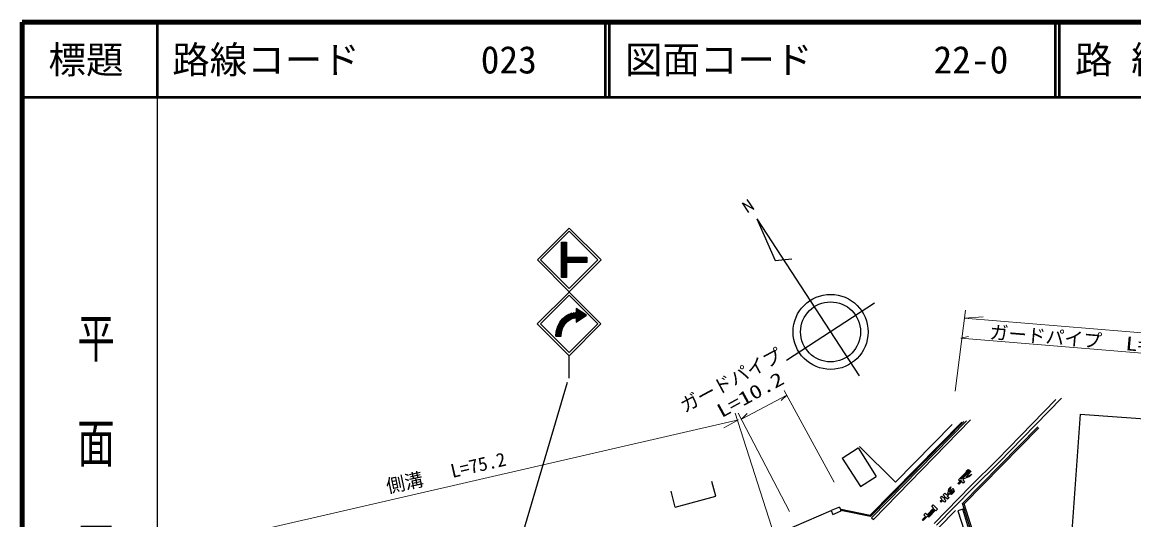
# Model space of a CAD drawing. Units: millimetres, scale not verified. Extents: x 40000 to 680000, y 20000 to 380000.
# Drawn here: x 40000 to 188219, y 313654 to 380000 of the extents above; entities that cross this region are included whole.
import ezdxf
from ezdxf.enums import TextEntityAlignment as Align

# ---------------------------------------------------------------- set-up
doc = ezdxf.new("R2010")
doc.units = ezdxf.units.MM
doc.header["$LTSCALE"] = 1000
for name, color, linetype, lineweight in [('M-BGD', 7, 'Continuous', 25), ('M-BMK-SRVR', 3, 'Continuous', 25), ('M-STR-HTXT', 7, 'Continuous', 13), ('M-STR-STRC', 7, 'Continuous', 25), ('M-TTL', 2, 'Continuous', 140), ('M-TTL-BAND', 7, 'Continuous', 25), ('M-TTL-LINE', 7, 'Continuous', 50)]:
    doc.layers.add(name, color=color, linetype=linetype, lineweight=lineweight)
doc.layers.add('M-TTL-TXT', color=7, linetype='Continuous')
doc.styles.add('@ＭＳ ゴシック', font='')
doc.styles.add('ＭＳ ゴシック', font='')
doc.styles.get('@ＭＳ ゴシック').set_extended_font_data('@MS Gothic')
doc.styles.get('ＭＳ ゴシック').set_extended_font_data('MS Gothic')

msp = doc.modelspace()

# ---------------------------------------------------------------- linework, layer by layer
at = {"layer": 'M-BGD'}
for p, q in [((173127, 324859), (177846, 329676)), ((173413, 324580), (178576, 329850)), ((181064, 327718), (179654, 308133)), ((181064, 327718), (196060, 326639)), ((153078, 314260), (165282, 326685)), ((165557, 326751), (153128, 314097)), ((153258, 313928), (165924, 326838)), ((166453, 326964), (153494, 313709)), ((163986, 326377), (156448, 318687)), ((165376, 315841), (175430, 326043)), ((165603, 315786), (175572, 325902)), ((169984, 321627), (173127, 324859)), ((149354, 321885), (151462, 323230)), ((151462, 323230), (153890, 319425)), ((151634, 323436), (156448, 318687)), ((170269, 321346), (173413, 324580)), ((149354, 321885), (151782, 318080)), ((166335, 320301), (165171, 319124)), ((165473, 319246), (166430, 320224)), ((165870, 320120), (166116, 320378)), ((166116, 320378), (166335, 320301)), ((166512, 318174), (169984, 321627)), ((166796, 317892), (170269, 321346)), ((132502, 316800), (131964, 318753)), ((132502, 316800), (131964, 318753)), ((151782, 318080), (153890, 319425)), ((164764, 318510), (165191, 318953)), ((164843, 318992), (165952, 320112)), ((164977, 318859), (164843, 318992)), ((165221, 318750), (164883, 318405)), ((165191, 318953), (164977, 318859)), ((165171, 319124), (165473, 319246)), ((165458, 318534), (165221, 318750)), ((165557, 319114), (165417, 318981)), ((165417, 318981), (165658, 318761)), ((165658, 318761), (165458, 318534)), ((166331, 319436), (165557, 319114)), ((166542, 320124), (165853, 319398)), ((165853, 319398), (166614, 319719)), ((165952, 320112), (165870, 320120)), ((166614, 319719), (166331, 319436)), ((127085, 315338), (126513, 317455)), ((161611, 313170), (166512, 318174)), ((161929, 312923), (166796, 317892)), ((162812, 316980), (163022, 317203)), ((163022, 317203), (163253, 316981)), ((163253, 316981), (163454, 317197)), ((163454, 317197), (163575, 317779)), ((163575, 317779), (163841, 318039)), ((163841, 318039), (163588, 317326)), ((163588, 317326), (164070, 317825)), ((163663, 317164), (164050, 317570)), ((164068, 317386), (163833, 317132)), ((164248, 317386), (163936, 317022)), ((164050, 317570), (164068, 317386)), ((164070, 317825), (164179, 317710)), ((164179, 317710), (164248, 317386)), ((164883, 318405), (164764, 318510)), ((127085, 315338), (132502, 316800)), ((162406, 316112), (162648, 316369)), ((162517, 316007), (162406, 316112)), ((162432, 316589), (162646, 316806)), ((162648, 316369), (162432, 316589)), ((162743, 316219), (162517, 316007)), ((162646, 316806), (162868, 316588)), ((162960, 315996), (162743, 316219)), ((163033, 316754), (162812, 316980)), ((162868, 316588), (163033, 316754)), ((163127, 316636), (162948, 316444)), ((162948, 316444), (163171, 316213)), ((163171, 316213), (162960, 315996)), ((163360, 316392), (163127, 316636)), ((163539, 317046), (163329, 316822)), ((163329, 316822), (163587, 316635)), ((163587, 316635), (163360, 316392)), ((163936, 317022), (163539, 317046)), ((163833, 317132), (163663, 317164)), ((166493, 312277), (165376, 315841)), ((166743, 312148), (165603, 315786)), ((139657, 311333), (147889, 314898)), ((148977, 315350), (147886, 314897)), ((147889, 314898), (148104, 314373)), ((148104, 314373), (149208, 314831)), ((148977, 315350), (149208, 314831)), ((149178, 314900), (149208, 315047)), ((149178, 314900), (149208, 315047)), ((153128, 314097), (149178, 314900)), ((149208, 315047), (153078, 314260)), ((160143, 313571), (161618, 315072)), ((160222, 314323), (160425, 314536)), ((160436, 314102), (160222, 314323)), ((160425, 314536), (160657, 314321)), ((160657, 314321), (161498, 315187)), ((161664, 315022), (160768, 314091)), ((161777, 314912), (160877, 313989)), ((161280, 315414), (161485, 315631)), ((161498, 315187), (161280, 315414)), ((161485, 315631), (162057, 315066)), ((161618, 315072), (161664, 315022)), ((161841, 314854), (161777, 314912)), ((162057, 315066), (161841, 314854)), ((164439, 314882), (162205, 312601)), ((165406, 315050), (164759, 314853)), ((164759, 314853), (165596, 312201)), ((166224, 312411), (165406, 315050)), ((153258, 313928), (153494, 313709)), ((160033, 313679), (160436, 314102)), ((160143, 313571), (160033, 313679)), ((160877, 313989), (160768, 314091))]:
    msp.add_line(p, q, dxfattribs=at)
at = {"layer": 'M-BMK-SRVR'}
for p, q in [((136868, 354628), (136023, 355919)), ((136023, 355919), (137540, 355062)), ((137540, 355062), (136686, 356355)), ((137945, 353777), (140390, 348208)), ((137945, 353777), (151622, 332850)), ((140390, 348208), (142611, 348465)), ((153652, 342539), (141933, 334880))]:
    msp.add_line(p, q, dxfattribs=at)
for radius in [5000, 4000]:
    msp.add_circle((147792, 338710), radius, dxfattribs=at)
at = {"layer": 'M-STR-HTXT'}
for p, q in [((164390, 330796), (165767, 341582)), ((165605, 340543), (168126, 340723)), ((165605, 340543), (245721, 333882)), ((165176, 337875), (166195, 338071)), ((165176, 337875), (202281, 334783)), ((148250, 318653), (141605, 330893)), ((141946, 330289), (135904, 327088)), ((141946, 330289), (141194, 329573)), ((144737, 297686), (135072, 327889)), ((142303, 314750), (135476, 327851)), ((135904, 327088), (136657, 327804)), ((64698, 310673), (135525, 326983)), ((135525, 326983), (133562, 325926))]:
    msp.add_line(p, q, dxfattribs=at)
at = {"layer": 'M-STR-STRC'}
for p, q in [((108701, 348310), (112944, 352552)), ((112944, 352128), (109126, 348310)), ((112944, 352552), (117187, 348310)), ((116762, 348310), (112944, 352128)), ((111894, 345960), (111894, 350660)), ((111894, 350660), (112594, 350660)), ((112024, 345960), (112024, 350660)), ((112154, 345960), (112154, 350660)), ((112284, 345960), (112284, 350660)), ((112414, 345960), (112414, 350660)), ((112544, 345960), (112544, 350660)), ((112594, 350660), (112594, 348660)), ((112594, 348660), (115294, 348660)), ((112674, 347960), (112674, 348660)), ((112804, 347960), (112804, 348660)), ((112934, 347960), (112934, 348660)), ((113064, 347960), (113064, 348660)), ((113194, 347960), (113194, 348660)), ((113324, 347960), (113324, 348660)), ((113454, 347960), (113454, 348660)), ((113584, 347960), (113584, 348660)), ((113714, 347960), (113714, 348660)), ((113844, 347960), (113844, 348660)), ((113974, 347960), (113974, 348660)), ((114104, 347960), (114104, 348660)), ((114234, 347960), (114234, 348660)), ((114364, 347960), (114364, 348660)), ((114494, 347960), (114494, 348660)), ((114624, 347960), (114624, 348660)), ((114754, 347960), (114754, 348660)), ((114884, 347960), (114884, 348660)), ((115014, 347960), (115014, 348660)), ((115144, 347960), (115144, 348660)), ((115274, 347960), (115274, 348660)), ((115294, 348660), (115294, 347960)), ((112944, 344067), (108701, 348310)), ((109126, 348310), (112944, 344491)), ((112594, 347960), (112594, 345960)), ((115294, 347960), (112594, 347960)), ((112944, 344491), (116762, 348310)), ((117187, 348310), (112944, 344067)), ((112594, 345960), (111894, 345960)), ((108671, 339775), (112914, 344018)), ((112914, 344018), (117157, 339775)), ((112914, 343594), (109096, 339775)), ((116732, 339775), (112914, 343594)), ((114543, 341389), (111387, 339360)), ((114423, 341466), (111479, 339573)), ((114302, 341543), (111586, 339797)), ((113609, 341252), (111730, 340044)), ((113274, 341192), (111959, 340346)), ((114663, 341311), (113402, 340501)), ((114783, 341234), (113737, 340562)), ((115264, 340925), (113864, 341825)), ((113864, 341825), (113864, 341275)), ((113942, 341775), (113864, 341725)), ((114062, 341698), (113864, 341571)), ((114182, 341621), (113864, 341416)), ((114903, 341157), (113864, 340489)), ((115024, 341080), (113864, 340334)), ((115144, 341002), (113864, 340180)), ((113864, 340025), (115264, 340925)), ((112914, 335532), (108671, 339775)), ((109096, 339775), (112914, 335957)), ((112302, 339639), (111268, 338974)), ((112524, 339936), (111321, 339163)), ((117157, 339775), (112914, 335532)), ((112914, 335957), (116732, 339775)), ((113864, 340575), (113864, 340025)), ((111904, 338610), (111164, 338135)), ((111164, 338125), (111864, 338125)), ((111938, 338787), (111167, 338291)), ((111993, 338977), (111174, 338451)), ((112059, 339174), (111199, 338621)), ((112151, 339387), (111228, 338794)), ((111876, 338438), (111389, 338125)), ((111870, 338279), (111630, 338125)), ((112914, 332532), (112914, 335532)), ((98736, 284496), (112694, 331990))]:
    msp.add_line(p, q, dxfattribs=at)
for points in [[(111164, 338125), (111213, 338722), (111426, 339479), (111690, 339993), (112033, 340440), (112441, 340802), (112902, 341068), (113864, 341275)], [(111864, 338125), (111924, 338719), (112099, 339278), (112380, 339768), (112749, 340159), (113185, 340430), (113662, 340563), (113864, 340575)]]:
    msp.add_lwpolyline(points, dxfattribs=at)
at = {"layer": 'M-TTL'}
for p, q in [((40000, 380000), (40000, 20000)), ((680000, 380000), (40000, 380000))]:
    msp.add_line(p, q, dxfattribs=at)
at = {"layer": 'M-TTL-BAND'}
msp.add_line((58000, 370000), (58000, 20000), dxfattribs=at)
at = {"layer": 'M-TTL-LINE'}
for p, q in [((58000, 380000), (58000, 370000)), ((117750, 380000), (117750, 370000)), ((118250, 380000), (118250, 370000)), ((177750, 380000), (177750, 370000)), ((178250, 380000), (178250, 370000)), ((40000, 370000), (680000, 370000))]:
    msp.add_line(p, q, dxfattribs=at)

# ---------------------------------------------------------------- texts
at = {"layer": 'M-STR-HTXT', "style": 'ＭＳ ゴシック'}
for s, rotation, p in [('ガードパイプ', 355.3, (168881, 337250)), ('ガードパイプ', 28.4, (128603, 327401)), ('L=75.2', 13, (97484, 318691)), ('側溝', 12, (88860, 316647))]:
    msp.add_text(s, height=1833, rotation=rotation, dxfattribs=at).set_placement(p, align=Align.BOTTOM_LEFT)
at = {"layer": 'M-STR-HTXT', "style": 'ＭＳ ゴシック', "width": 1.3}
for s, rotation, p in [('L=26.2', 354.9, (187004, 335732)), ('L=10.2', 28.8, (133527, 326715))]:
    msp.add_text(s, height=1833, rotation=rotation, dxfattribs=at).set_placement(p, align=Align.BOTTOM_LEFT)
at = {"layer": 'M-TTL-BAND', "style": '@ＭＳ ゴシック', "width": 1.4}
msp.add_text('平  面  図', height=3666, rotation=270, dxfattribs=at).set_placement((49777, 306475), align=Align.MIDDLE_RIGHT)
at = {"layer": 'M-TTL-TXT', "style": 'ＭＳ ゴシック'}
msp.add_text('標題', height=3666, dxfattribs=at).set_placement((48500, 375000), align=Align.MIDDLE_CENTER)
for s, p in [('路線コード', (60000, 375000)), ('023', (101142, 375000)), ('図面コード', (120380, 375000)), ('22-0', (161521, 375000)), ('路 線 名', (180380, 375000))]:
    msp.add_text(s, height=3666, dxfattribs=at).set_placement(p, align=Align.MIDDLE_LEFT)

doc.saveas('drawing.dxf')
